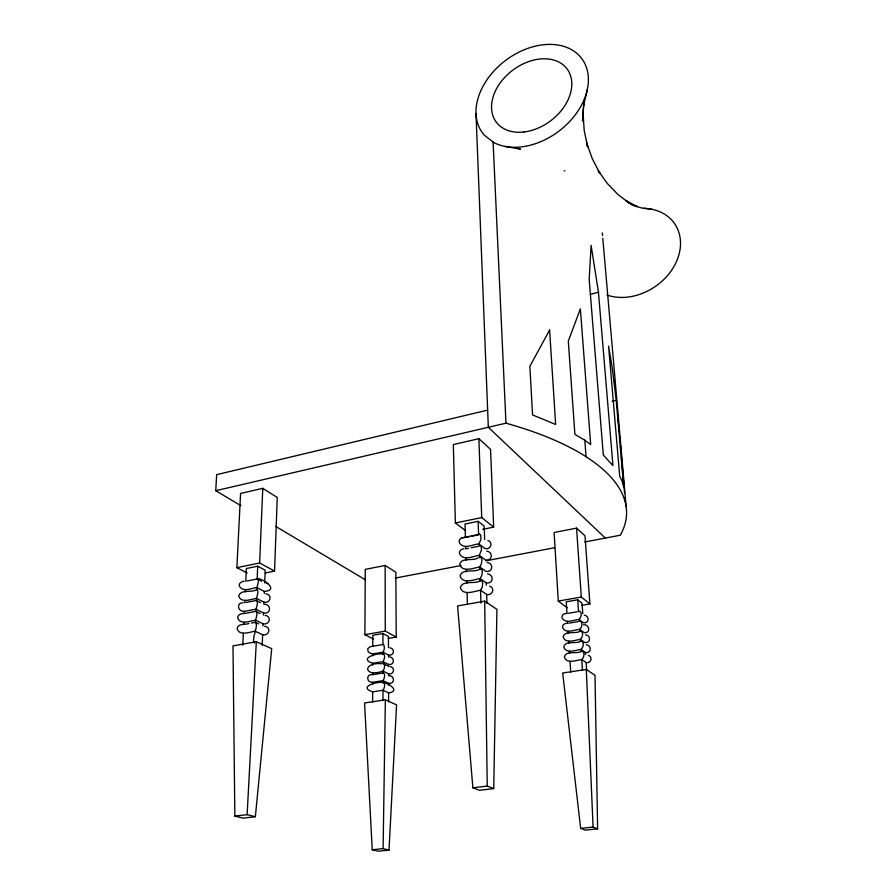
<?xml version="1.0" encoding="UTF-8"?>
<svg xmlns="http://www.w3.org/2000/svg" width="896" height="896" viewBox="0 0 896 896"><rect width="100%" height="100%" fill="white"/><g stroke="black" fill="none" stroke-linecap="round" stroke-linejoin="round"><path stroke-width="1.34" d="M372.613 702.162L372.646 691.869L382.973 690.267L388.584 692.866C400.826 691.354 388.315 682.752 382.973 682.573C377.653 681.184 357.549 686.818 372.646 691.869M372.658 684.197L372.669 682.282L382.973 680.658L388.562 683.312C395.237 684.499 394.89 675.147 388.539 675.718L388.539 673.826L382.962 671.104C363.63 677.902 362.141 661.987 381.674 663.723M372.669 682.282C366.229 682.864 365.96 673.434 372.691 674.654L372.691 672.762M372.714 665.179L372.714 663.298L382.95 661.618L388.506 664.395C395.158 665.605 394.778 656.342 388.494 656.902L388.483 655.032L382.939 652.187L372.747 653.89L370.104 653.195L368.178 651.683L367.662 648.805L370.126 646.722L383.712 644.414L384.44 647.92L382.95 654.069C377.709 652.557 357.918 658.504 372.714 663.298M372.736 655.771L372.747 653.89M372.758 646.408L372.792 635.264L382.928 633.506L388.438 636.462L388.461 647.573M373.341 639.061L364.918 634.659L365.266 569.363L385.146 565.477L395.864 572.23L396.211 637.067L388.17 638.445M389.01 850.102L383.107 848.624L385.358 699.832L364.56 702.968L372.232 849.744L378.202 851.2L389.01 850.102L396.57 704.872L385.358 699.832M493.741 788.603L496.933 609.37L484.691 601.138L457.576 605.965L472.875 787.797L479.472 790.283L493.741 788.603L487.245 786.094L472.875 787.797M265.306 572.947L274.557 571.088L277.256 497.47L262.763 488.342L240.576 493.438L236.88 567.65L247.184 573.037M262.203 645.322L262.629 634.726L254.946 631.176C249.894 632.061 238.829 636.384 237.104 628.376C238.235 623.112 245.246 625.005 248.898 623.526M262.976 625.957L263.066 623.773L255.416 620.144C250.387 621.062 239.378 625.386 237.63 617.4C238.034 614.354 241.629 613.323 244.272 613.547L244.373 611.363L255.875 609.19L263.502 612.909C271.365 614.589 271.566 603.702 263.85 604.274L263.928 602.123L256.334 598.326C251.35 599.323 240.442 603.613 238.694 595.683C241.293 588.963 251.742 592.95 256.704 589.691C259.739 590.285 256.088 597.666 256.245 600.488L260.59 602.65M263.413 615.07L263.502 612.909M264.275 593.544L264.354 591.416L256.805 587.541C251.496 588.19 242.782 592.67 239.378 586.074C238.515 583.251 241.674 581.336 244.126 581.235M264.701 582.904L265.205 570.237L257.712 566.205L246.366 568.512L245.773 581.235M254.43 643.182C250.97 638.557 259.179 625.61 255.315 622.339L251.462 623.056M245.549 613.301L255.786 611.374C255.629 608.507 259.291 601.205 256.245 600.488L246.053 602.448M256.704 589.691C256.547 586.914 260.187 579.443 257.163 578.973L247.038 580.989M257.712 566.205L257.163 578.973L261.475 581.213M274.557 571.088L259.638 562.99L262.763 488.342M242.794 645.243L243.354 633.27M243.757 624.467L243.869 622.283M244.776 602.694L244.877 600.533M245.28 591.92L245.381 589.781M255.36 816.715L247.128 814.654L256.323 641.726L232.982 645.882L234.853 816.11L243.163 818.149L255.36 816.715L271.712 648.659L256.323 641.726M240.923 505.691L215.734 490.706L216.675 474.645L487.648 410.122M583.979 100.621L582.534 120.994L584.035 100.173M583.677 105.302L587.35 89.41M255.786 611.374C258.832 612.203 255.17 619.427 255.315 622.339L258.597 623.896M479.786 569.229L481.544 568.949L482.373 571.57L481.779 575.546L480.11 578.536C474.32 579.432 462.403 584.606 460.051 575.747C462.47 568.21 474.51 572.846 479.786 569.229L479.707 566.91L481.365 563.909L481.97 559.944L481.141 557.368L479.394 557.682L479.315 555.386L481.522 549.685L481.152 546.437L480.211 545.642L479.002 546.235L478.923 543.95L480.917 539.582L480.749 535.024L479.819 534.251L462.224 537.757C459.558 538.283 458.091 541.598 460.029 543.704C464.912 549.506 472.92 544.23 478.923 543.95L484.982 548.52C490.538 550.122 493.674 542.438 487.861 540.445M480.189 580.866L481.958 580.63L482.787 583.296L482.182 587.283L480.514 590.251C474.701 591.102 462.728 596.288 460.365 587.406C462.773 579.79 474.88 584.45 480.189 580.866L480.11 578.536L486.237 582.837C493.226 584.483 494.446 574.706 487.57 573.922M382.95 654.069C385.829 653.923 384.35 659.994 382.95 661.618L382.95 663.51C385.84 663.432 384.384 669.469 382.962 671.104L382.962 673.019L372.691 674.654M382.962 673.019C385.851 672.997 384.406 679 382.973 680.658L382.973 682.573C385.862 682.618 384.429 688.598 382.973 690.267L382.984 700.594M579.846 631.378L581.101 631.053C583.766 632.89 582.512 637.493 580.395 639.374C575.378 639.867 565.242 644.358 563.147 636.821C564.861 630.168 575.411 634.211 579.846 631.378L579.712 629.384C581.806 627.502 583.094 622.91 580.418 621.096L579.174 621.432L579.04 619.461C581.101 617.568 582.422 612.998 579.746 611.206L578.514 611.565L577.718 599.805L566.238 601.787L566.989 613.514C564.446 613.043 560.963 615.126 562.162 618.016C565.578 624.277 573.854 619.674 579.04 619.461L583.397 622.731C589.254 623.941 589.77 615.742 584.226 615.149M580.53 641.39L581.784 641.088C584.438 642.947 583.229 647.562 581.067 649.443C576.038 649.902 565.858 654.405 563.763 646.845C565.466 640.136 576.072 644.19 580.53 641.39L580.395 639.374L584.763 642.522C590.654 643.698 591.181 635.41 585.592 634.827M581.213 651.459L582.467 651.179C585.122 653.061 583.946 657.686 581.762 659.568C576.71 660.005 566.474 664.518 564.39 656.925C566.07 650.171 576.733 654.237 581.213 651.459L581.067 649.443L585.446 652.512C591.36 653.677 591.898 645.355 586.286 644.762M590.397 294.358L598.45 292.219L591.114 245.381L589.176 279.272L603.31 455L612.942 465.606L598.45 292.219M215.734 490.706L505.971 423.192A290.226 109.122 0.5 0 1 620.278 535.226L584.73 541.99M612.203 401.229L616.213 400.299L612.326 368.536L608.574 346.102L619.73 476.347L622.014 480.794L623.75 487.211L616.213 400.299M479.226 534.397L479.819 534.251M482.731 529.323L493.662 527.128L490.56 449.389L478.89 438.693L453.32 444.573L455.381 522.973L465.662 530.768M236.88 567.65L259.638 562.99M455.381 522.973L481.712 517.597L493.662 527.128M484.646 539.515L484.165 526.098L478.139 521.349L465.024 524.026L465.427 537.499L462.224 537.757M466.749 537.23L469.381 536.704M472.013 536.178L478.61 534.867L478.139 521.349M468.406 548.307L465.763 548.822L465.696 546.549M471.061 547.781L477.669 546.493M581.874 605.293L589.893 603.915L585.01 535.864L576.554 528.114L554.109 532.493L558.286 601.07L567.179 607.813M243.118 602.706C235.805 602.661 238.011 612.114 244.373 611.363M464.094 548.8C461.518 548.834 458.528 551.13 459.67 553.93C463.646 561.288 473.29 555.946 479.315 555.386L485.397 559.866C492.33 561.557 493.539 551.902 486.73 551.107M487.144 562.475C493.998 563.259 492.778 572.981 485.811 571.312L479.707 566.91C473.95 567.851 462.09 573.003 459.726 564.189C461.854 556.987 473.155 561.333 478.061 557.939M564.099 170.912L564.85 170.766M395.158 578.099L461.093 565.533M485.822 560.829L554.501 547.747M364.918 634.659L385.258 631.12L396.211 637.067M558.286 601.07L581.314 597.072L589.893 603.915M568.266 613.301L577.226 611.778M568.904 623.146L577.898 621.645M567.493 621.387L567.616 623.358C565.051 622.899 561.568 625.005 562.778 627.917C566.194 634.189 574.515 629.574 579.712 629.384L584.069 632.598C591.035 633.696 589.635 624.131 583.531 624.702M586.298 669.446L562.677 673.019L580.664 828.374L585.29 830.11L597.621 828.856L595.011 675.304L586.298 669.446L593.085 827.098L597.621 828.856M234.853 816.11L247.128 814.654M372.232 849.744L383.107 848.624M580.664 828.374L593.085 827.098M388.539 673.826C394.05 675.058 395.595 667.162 389.872 666.501M582.49 670.466L581.762 659.568L586.141 662.581C591.013 663.69 593.118 656.869 588.291 655.267M388.483 655.032C393.971 656.286 395.494 648.469 389.816 647.808M262.629 634.726C269.091 636.373 271.667 627.122 264.622 626.237M263.066 623.773C269.506 625.442 272.07 616.246 265.048 615.35M263.928 602.123C270.323 603.814 272.854 594.731 265.899 593.835M264.354 591.416C279.227 590.307 264.275 579.242 257.779 578.502M480.95 603.142L480.514 590.251L486.651 594.451C492.33 595.986 495.477 588.101 489.574 586.074M651.717 209.25L641.11 207.872L630.672 204.344M505.456 146.474L520.498 149.184L518.034 148.344M632.878 205.117L637.302 206.674L625.621 200.402L629.765 203.526L617.96 194.477L607.376 183.523L598.136 170.643L599.906 173.298L592.29 158.726L586.566 142.632L587.608 146.798L584.192 130.446L583.072 113.165M266.314 583.195L267.814 583.744M256.872 611.901L260.142 613.491M384.07 664.07L388.517 666.277L388.506 664.395M584.819 440.227L574.896 434.37L568.31 341.163L580.362 308.851L590.688 444.573L584.819 440.227L586.04 456.691M275.699 526.4L365.635 579.947M577.718 599.805L582.042 603.21L582.758 613.592M605.326 538.07L488.331 427.291L476 113.59M602.325 232.893L602.56 235.57M602.784 238.246L626.114 506.363M617.837 415.352L618.43 422.251M618.677 425.018L619.27 431.917M619.629 436.061L620.11 441.582M620.469 445.726L621.074 452.626M621.432 456.77L621.914 462.291M622.272 466.435L622.754 471.957M623.112 476.101L623.706 483M624.064 487.144L624.546 492.666M617.792 415.218L618.296 421.792M585.446 652.512L585.592 654.517M586.141 662.581L586.701 670.69M576.554 528.114L581.314 597.072M568.12 631.288L568.243 633.27M568.758 641.245L568.882 643.25M569.397 651.28L569.52 653.296M570.035 661.382L570.73 672.235M493.102 142.061L505.971 423.192M486.237 582.837L486.315 585.155M486.651 594.451L486.987 603.411M478.89 438.693L481.712 517.597M625.027 498.187L625.128 501.122M618.699 427.045L618.811 431.133M466.032 557.939L466.099 560.235M466.379 569.43L466.446 571.738M466.726 581.011L466.794 583.341M467.074 592.693L467.41 604.251M484.691 601.138L487.245 786.094M388.562 683.312L388.562 685.216M388.584 692.866L388.606 701.837M385.146 565.477L385.258 631.12M382.928 633.506L382.939 644.683M643.798 208.376A51.565 40.813 -34.4 0 1 676.794 260.792A51.565 40.813 -34.4 0 1 606.995 295.042M549.606 330.053L529.861 366.318L532.56 414.938L555.643 424.458L549.606 330.053M493.517 142.386L484.288 135.15A62.014 44.296 -37.1 0 1 525.75 49.146A62.014 44.296 -37.1 0 1 585.514 96.006A62.014 44.296 -37.1 0 1 493.517 142.386M524.037 131.97A44.285 31.629 -37.1 0 0 569.621 73.27A44.285 31.629 -37.1 0 0 501.357 81.346A44.285 31.629 -37.1 0 0 524.037 131.97"/></g></svg>
